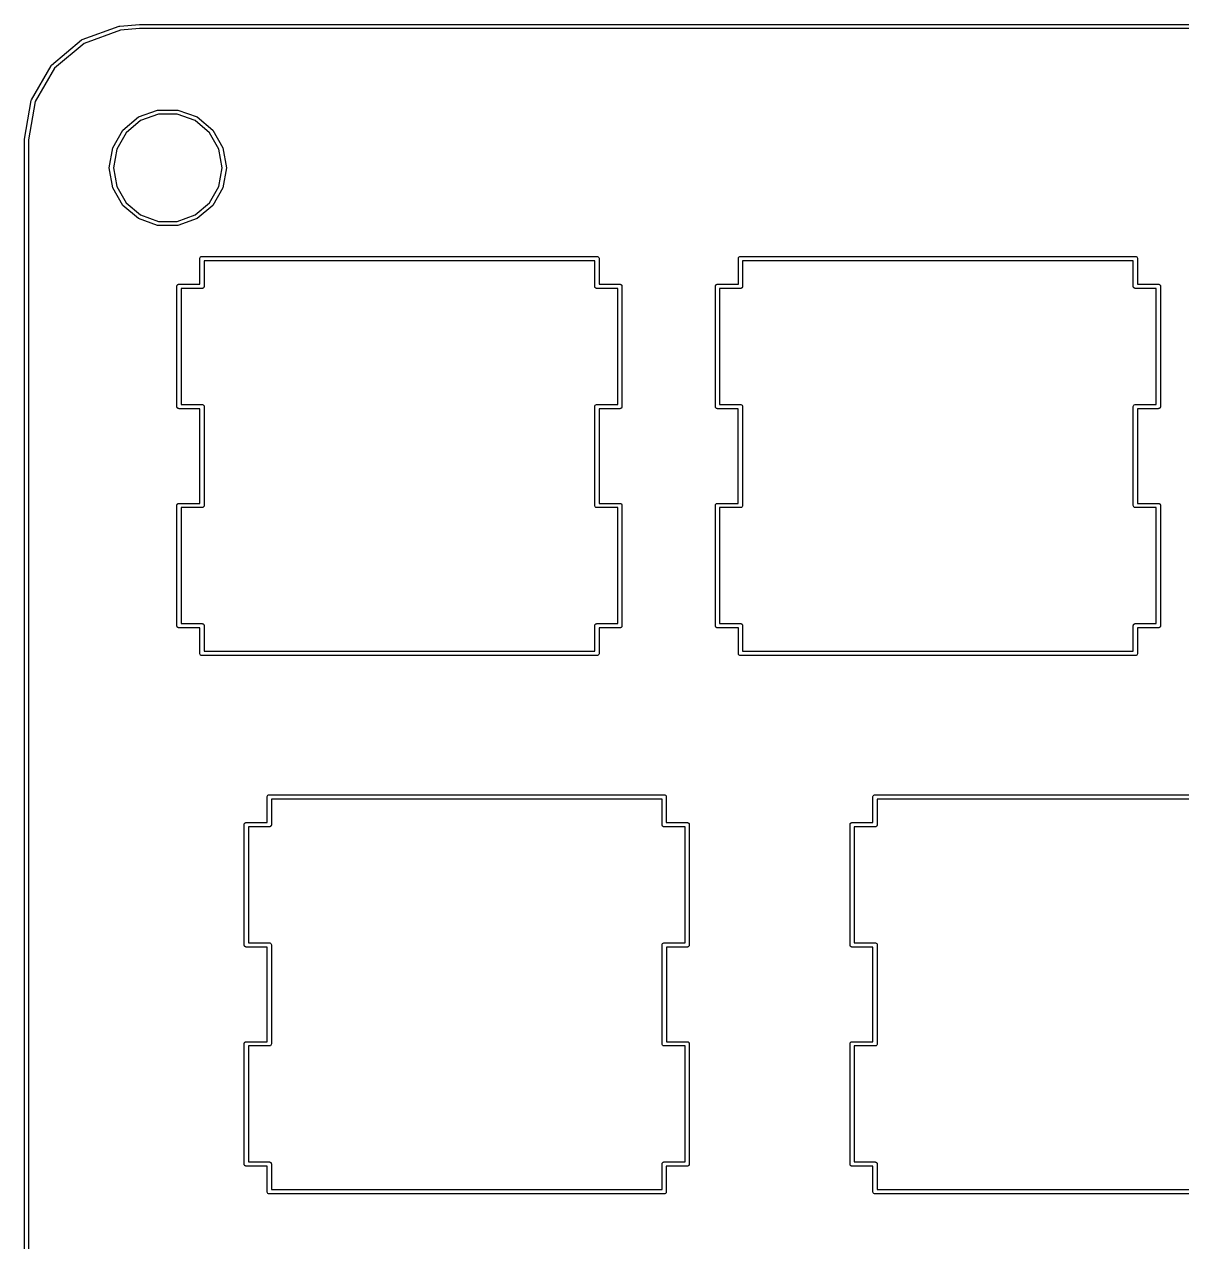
# Model space of a CAD drawing. Extents: x 12 to 286, y -147 to -61.
# Drawn here: x 11.93 to 52.87, y -104 to -60.92 of the extents above; entities that cross this region are included whole.
import ezdxf

# ---------------------------------------------------------------- set-up
doc = ezdxf.new("R2010")
doc.units = 0
doc.header["$MEASUREMENT"] = 0
doc.layers.add('BLACK', color=7, linetype='CONTINUOUS')

msp = doc.modelspace()

# ---------------------------------------------------------------- linework, layer by layer
at = {"layer": 'Black'}
for p, q in [((13.9743, -61.4654), (15.2798, -60.9903)), ((15.3218, -61.1346), (14.0381, -61.6019)), ((15.2798, -60.9903), (15.2894, -60.9886)), ((15.2894, -60.9886), (15.2989, -60.9861)), ((15.2989, -60.9861), (15.9935, -60.9253)), ((16.0033, -61.075), (15.3218, -61.1346)), ((15.9935, -60.9253), (15.9968, -60.9256)), ((15.9968, -60.9256), (16, -60.925)), ((16, -60.925), (282, -60.925)), ((281.993, -61.075), (16.0033, -61.075)), ((12.8876, -62.3714), (13.9518, -61.4784)), ((13.9518, -61.4784), (13.9743, -61.4654)), ((13.9518, -61.4784), (13.9518, -61.4784)), ((14.0381, -61.6019), (12.9942, -62.4778)), ((12.1763, -63.5944), (12.8709, -62.3913)), ((12.8709, -62.3913), (12.8876, -62.3714)), ((12.8876, -62.3714), (12.8876, -62.3714)), ((12.9942, -62.4778), (12.3128, -63.658)), ((11.9261, -64.987), (12.1674, -63.6189)), ((12.3128, -63.658), (12.075, -65.0066)), ((12.1674, -63.6189), (12.1763, -63.5944)), ((12.1763, -63.5944), (12.1763, -63.5944)), ((15.9625, -64.203), (16.6397, -63.9565)), ((16.6657, -64.1042), (16.0375, -64.3329)), ((16.6397, -63.9565), (17.3603, -63.9565)), ((17.3343, -64.1042), (16.6657, -64.1042)), ((17.9625, -64.3329), (17.3343, -64.1042)), ((17.3603, -63.9565), (18.0375, -64.203)), ((15.4105, -64.6662), (15.9625, -64.203)), ((16.0375, -64.3329), (15.5254, -64.7626)), ((18.4746, -64.7626), (17.9625, -64.3329)), ((18.0375, -64.203), (18.5895, -64.6662)), ((11.925, -65), (11.9261, -64.9935)), ((11.925, -143), (11.925, -65)), ((11.9261, -64.9935), (11.9261, -64.987)), ((12.075, -65.0066), (12.075, -142.997)), ((15.0501, -65.2903), (15.4105, -64.6662)), ((15.5254, -64.7626), (15.1911, -65.3416)), ((18.8089, -65.3416), (18.4746, -64.7626)), ((18.5895, -64.6662), (18.9499, -65.2903)), ((14.925, -66), (15.0501, -65.2903)), ((15.1911, -65.3416), (15.075, -66)), ((18.925, -66), (18.8089, -65.3416)), ((18.9499, -65.2903), (19.075, -66)), ((15.0501, -66.7097), (14.925, -66)), ((15.075, -66), (15.1911, -66.6584)), ((18.8089, -66.6584), (18.925, -66)), ((19.075, -66), (18.9499, -66.7097)), ((15.4105, -67.3338), (15.0501, -66.7097)), ((15.1911, -66.6584), (15.5254, -67.2374)), ((18.4746, -67.2374), (18.8089, -66.6584)), ((18.9499, -66.7097), (18.5895, -67.3338)), ((15.9625, -67.797), (15.4105, -67.3338)), ((15.5254, -67.2374), (16.0375, -67.6671)), ((17.9625, -67.6671), (18.4746, -67.2374)), ((18.5895, -67.3338), (18.0375, -67.797)), ((16.6397, -68.0435), (15.9625, -67.797)), ((16.0375, -67.6671), (16.6657, -67.8958)), ((17.3603, -68.0435), (16.6397, -68.0435)), ((16.6657, -67.8958), (17.3343, -67.8958)), ((17.3343, -67.8958), (17.9625, -67.6671)), ((18.0375, -67.797), (17.3603, -68.0435)), ((18.1337, -69.2018), (18.1428, -69.1769)), ((18.1337, -69.2282), (18.1337, -69.2018)), ((18.1337, -69.2283), (18.1337, -69.2282)), ((18.1337, -70.1204), (18.1337, -69.2283)), ((18.1428, -69.1769), (18.1598, -69.1566)), ((18.1598, -69.1566), (18.1827, -69.1434)), ((18.1827, -69.1434), (18.2087, -69.1388)), ((18.2087, -69.1388), (32.1788, -69.1388)), ((18.2837, -69.2912), (18.2837, -70.1954)), ((32.1037, -69.2912), (18.2837, -69.2912)), ((32.1037, -70.1954), (32.1037, -69.2912)), ((32.1788, -69.1388), (32.2048, -69.1434)), ((32.2048, -69.1434), (32.2277, -69.1566)), ((32.2277, -69.1566), (32.2447, -69.1769)), ((32.2447, -69.1769), (32.2538, -69.2018)), ((32.2538, -69.2282), (32.2537, -69.2283)), ((32.2537, -69.2283), (32.2537, -70.1204)), ((32.2538, -69.2018), (32.2538, -69.2282)), ((37.1837, -69.2018), (37.1928, -69.1769)), ((37.1837, -69.2282), (37.1837, -69.2018)), ((37.1837, -69.2283), (37.1837, -69.2282)), ((37.1837, -70.1204), (37.1837, -69.2283)), ((37.1928, -69.1769), (37.2098, -69.1566)), ((37.2098, -69.1566), (37.2327, -69.1434)), ((37.2327, -69.1434), (37.2587, -69.1388)), ((37.2587, -69.1388), (51.2287, -69.1388)), ((37.3337, -69.2912), (37.3337, -70.1954)), ((51.1537, -69.2912), (37.3337, -69.2912)), ((51.1537, -70.1954), (51.1537, -69.2912)), ((51.2287, -69.1388), (51.2548, -69.1434)), ((51.2548, -69.1434), (51.2777, -69.1566)), ((51.2777, -69.1566), (51.2947, -69.1769)), ((51.2947, -69.1769), (51.3038, -69.2018)), ((51.3038, -69.2018), (51.3038, -69.2282)), ((51.3038, -69.2282), (51.3038, -69.2283)), ((51.3038, -69.2283), (51.3038, -70.1204)), ((17.3209, -70.1954), (17.3221, -70.189)), ((17.3209, -74.4499), (17.3209, -70.1954)), ((17.3221, -70.1824), (17.3243, -70.1762)), ((17.3221, -70.189), (17.3221, -70.1824)), ((17.3243, -70.1762), (17.3255, -70.1698)), ((17.3255, -70.1698), (17.3288, -70.1641)), ((17.3288, -70.1641), (17.331, -70.1579)), ((17.331, -70.1579), (17.3352, -70.1529)), ((17.3352, -70.1529), (17.3385, -70.1472)), ((17.3385, -70.1472), (17.3435, -70.143)), ((17.3435, -70.143), (17.3477, -70.138)), ((17.3477, -70.138), (17.3534, -70.1347)), ((17.3534, -70.1347), (17.3584, -70.1305)), ((17.3584, -70.1305), (17.3646, -70.1282)), ((17.3646, -70.1282), (17.3703, -70.125)), ((17.3703, -70.125), (17.3768, -70.1238)), ((17.3768, -70.1238), (17.3829, -70.1216)), ((17.3829, -70.1216), (17.3895, -70.1216)), ((17.3895, -70.1216), (17.3959, -70.1204)), ((17.3959, -70.1204), (18.1337, -70.1204)), ((18.2826, -70.2085), (18.2804, -70.2146)), ((18.2837, -70.1954), (18.2826, -70.2019)), ((18.2826, -70.2019), (18.2826, -70.2085)), ((32.1049, -70.2019), (32.1037, -70.1954)), ((32.1049, -70.2085), (32.1049, -70.2019)), ((32.1071, -70.2146), (32.1049, -70.2085)), ((32.2537, -70.1204), (32.9915, -70.1204)), ((32.9915, -70.1204), (32.998, -70.1216)), ((32.998, -70.1216), (33.0046, -70.1216)), ((33.0046, -70.1216), (33.0107, -70.1238)), ((33.0107, -70.1238), (33.0172, -70.125)), ((33.0172, -70.125), (33.0229, -70.1282)), ((33.0229, -70.1282), (33.029, -70.1305)), ((33.029, -70.1305), (33.0341, -70.1347)), ((33.0341, -70.1347), (33.0398, -70.138)), ((33.0398, -70.138), (33.044, -70.143)), ((33.044, -70.143), (33.049, -70.1472)), ((33.049, -70.1472), (33.0523, -70.1529)), ((33.0523, -70.1529), (33.0565, -70.1579)), ((33.0565, -70.1579), (33.0587, -70.1641)), ((33.0587, -70.1641), (33.062, -70.1698)), ((33.062, -70.1698), (33.0632, -70.1762)), ((33.0632, -70.1762), (33.0654, -70.1824)), ((33.0654, -70.1824), (33.0654, -70.189)), ((33.0654, -70.189), (33.0665, -70.1954)), ((33.0665, -70.1954), (33.0665, -74.4499)), ((36.371, -70.1954), (36.3721, -70.189)), ((36.371, -74.4499), (36.371, -70.1954)), ((36.3721, -70.1824), (36.3743, -70.1762)), ((36.3721, -70.189), (36.3721, -70.1824)), ((36.3743, -70.1762), (36.3755, -70.1698)), ((36.3755, -70.1698), (36.3788, -70.1641)), ((36.3788, -70.1641), (36.381, -70.1579)), ((36.381, -70.1579), (36.3852, -70.1529)), ((36.3852, -70.1529), (36.3885, -70.1472)), ((36.3885, -70.1472), (36.3935, -70.143)), ((36.3935, -70.143), (36.3977, -70.138)), ((36.3977, -70.138), (36.4034, -70.1347)), ((36.4034, -70.1347), (36.4084, -70.1305)), ((36.4084, -70.1305), (36.4146, -70.1282)), ((36.4146, -70.1282), (36.4203, -70.125)), ((36.4203, -70.125), (36.4268, -70.1238)), ((36.4268, -70.1238), (36.4329, -70.1216)), ((36.4329, -70.1216), (36.4395, -70.1216)), ((36.4395, -70.1216), (36.4459, -70.1204)), ((36.4459, -70.1204), (37.1837, -70.1204)), ((37.3326, -70.2085), (37.3304, -70.2146)), ((37.3337, -70.1954), (37.3326, -70.2019)), ((37.3326, -70.2019), (37.3326, -70.2085)), ((51.1549, -70.2019), (51.1537, -70.1954)), ((51.1549, -70.2085), (51.1549, -70.2019)), ((51.1571, -70.2146), (51.1549, -70.2085)), ((51.3038, -70.1204), (52.0416, -70.1204)), ((52.0416, -70.1204), (52.048, -70.1216)), ((52.048, -70.1216), (52.0546, -70.1216)), ((52.0546, -70.1216), (52.0607, -70.1238)), ((52.0607, -70.1238), (52.0672, -70.125)), ((52.0672, -70.125), (52.0729, -70.1282)), ((52.0729, -70.1282), (52.079, -70.1305)), ((52.079, -70.1305), (52.0841, -70.1347)), ((52.0841, -70.1347), (52.0898, -70.138)), ((52.0898, -70.138), (52.094, -70.143)), ((52.094, -70.143), (52.099, -70.1472)), ((52.099, -70.1472), (52.1023, -70.1529)), ((52.1023, -70.1529), (52.1065, -70.1579)), ((52.1065, -70.1579), (52.1087, -70.1641)), ((52.1087, -70.1641), (52.112, -70.1698)), ((52.112, -70.1698), (52.1132, -70.1762)), ((52.1132, -70.1762), (52.1154, -70.1824)), ((52.1154, -70.1824), (52.1154, -70.189)), ((52.1154, -70.189), (52.1165, -70.1954)), ((52.1165, -70.1954), (52.1165, -74.4499)), ((18.2087, -70.2704), (17.4709, -70.2704)), ((17.4709, -70.2704), (17.4709, -74.3749)), ((18.2152, -70.2693), (18.2087, -70.2704)), ((18.2218, -70.2693), (18.2152, -70.2693)), ((18.2279, -70.2671), (18.2218, -70.2693)), ((18.2344, -70.2659), (18.2279, -70.2671)), ((18.2401, -70.2626), (18.2344, -70.2659)), ((18.2462, -70.2604), (18.2401, -70.2626)), ((18.2513, -70.2562), (18.2462, -70.2604)), ((18.257, -70.2529), (18.2513, -70.2562)), ((18.2612, -70.2479), (18.257, -70.2529)), ((18.2662, -70.2436), (18.2612, -70.2479)), ((18.2695, -70.238), (18.2662, -70.2436)), ((18.2737, -70.2329), (18.2695, -70.238)), ((18.2759, -70.2268), (18.2737, -70.2329)), ((18.2792, -70.2211), (18.2759, -70.2268)), ((18.2804, -70.2146), (18.2792, -70.2211)), ((32.1083, -70.2211), (32.1071, -70.2146)), ((32.1116, -70.2268), (32.1083, -70.2211)), ((32.1138, -70.2329), (32.1116, -70.2268)), ((32.118, -70.238), (32.1138, -70.2329)), ((32.1213, -70.2436), (32.118, -70.238)), ((32.1263, -70.2479), (32.1213, -70.2436)), ((32.1305, -70.2529), (32.1263, -70.2479)), ((32.1362, -70.2562), (32.1305, -70.2529)), ((32.1412, -70.2604), (32.1362, -70.2562)), ((32.1474, -70.2626), (32.1412, -70.2604)), ((32.1531, -70.2659), (32.1474, -70.2626)), ((32.1596, -70.2671), (32.1531, -70.2659)), ((32.1657, -70.2693), (32.1596, -70.2671)), ((32.1723, -70.2693), (32.1657, -70.2693)), ((32.1788, -70.2704), (32.1723, -70.2693)), ((32.9166, -70.2704), (32.1788, -70.2704)), ((32.9166, -74.3749), (32.9166, -70.2704)), ((37.2587, -70.2704), (36.5209, -70.2704)), ((36.5209, -70.2704), (36.5209, -74.3749)), ((37.2652, -70.2693), (37.2587, -70.2704)), ((37.2718, -70.2693), (37.2652, -70.2693)), ((37.2779, -70.2671), (37.2718, -70.2693)), ((37.2844, -70.2659), (37.2779, -70.2671)), ((37.2901, -70.2626), (37.2844, -70.2659)), ((37.2963, -70.2604), (37.2901, -70.2626)), ((37.3013, -70.2562), (37.2963, -70.2604)), ((37.307, -70.2529), (37.3013, -70.2562)), ((37.3112, -70.2479), (37.307, -70.2529)), ((37.3162, -70.2436), (37.3112, -70.2479)), ((37.3195, -70.238), (37.3162, -70.2436)), ((37.3237, -70.2329), (37.3195, -70.238)), ((37.3259, -70.2268), (37.3237, -70.2329)), ((37.3292, -70.2211), (37.3259, -70.2268)), ((37.3304, -70.2146), (37.3292, -70.2211)), ((51.1583, -70.2211), (51.1571, -70.2146)), ((51.1616, -70.2268), (51.1583, -70.2211)), ((51.1638, -70.2329), (51.1616, -70.2268)), ((51.168, -70.238), (51.1638, -70.2329)), ((51.1713, -70.2436), (51.168, -70.238)), ((51.1763, -70.2479), (51.1713, -70.2436)), ((51.1805, -70.2529), (51.1763, -70.2479)), ((51.1862, -70.2562), (51.1805, -70.2529)), ((51.1912, -70.2604), (51.1862, -70.2562)), ((51.1974, -70.2626), (51.1912, -70.2604)), ((51.2031, -70.2659), (51.1974, -70.2626)), ((51.2096, -70.2671), (51.2031, -70.2659)), ((51.2157, -70.2693), (51.2096, -70.2671)), ((51.2223, -70.2693), (51.2157, -70.2693)), ((51.2287, -70.2704), (51.2223, -70.2693)), ((51.9665, -70.2704), (51.2287, -70.2704)), ((51.9665, -74.3749), (51.9665, -70.2704)), ((17.3221, -74.4564), (17.3209, -74.4499)), ((17.3221, -74.463), (17.3221, -74.4564)), ((17.3243, -74.4691), (17.3221, -74.463)), ((17.3255, -74.4756), (17.3243, -74.4691)), ((17.3288, -74.4813), (17.3255, -74.4756)), ((17.331, -74.4874), (17.3288, -74.4813)), ((17.3352, -74.4925), (17.331, -74.4874)), ((17.3385, -74.4981), (17.3352, -74.4925)), ((17.3435, -74.5024), (17.3385, -74.4981)), ((17.3477, -74.5074), (17.3435, -74.5024)), ((17.3534, -74.5107), (17.3477, -74.5074)), ((17.3584, -74.5149), (17.3534, -74.5107)), ((17.3646, -74.5171), (17.3584, -74.5149)), ((17.3703, -74.5204), (17.3646, -74.5171)), ((17.4709, -74.3749), (18.1954, -74.3749)), ((18.1954, -74.3749), (18.1955, -74.3749)), ((18.1955, -74.3749), (18.222, -74.3749)), ((18.222, -74.3749), (18.2468, -74.3839)), ((18.2468, -74.3839), (18.2671, -74.401)), ((18.2671, -74.401), (18.2804, -74.4239)), ((18.2804, -74.4239), (18.2849, -74.4499)), ((18.2849, -74.4499), (18.2849, -77.9501)), ((32.1026, -74.4499), (32.1071, -74.4239)), ((32.1026, -77.9501), (32.1026, -74.4499)), ((32.1071, -74.4239), (32.1204, -74.401)), ((32.1204, -74.401), (32.1407, -74.3839)), ((32.1407, -74.3839), (32.1655, -74.3749)), ((32.1655, -74.3749), (32.192, -74.3749)), ((32.192, -74.3749), (32.1921, -74.3749)), ((32.1921, -74.3749), (32.9166, -74.3749)), ((33.0229, -74.5171), (33.0172, -74.5204)), ((33.029, -74.5149), (33.0229, -74.5171)), ((33.0341, -74.5107), (33.029, -74.5149)), ((33.0398, -74.5074), (33.0341, -74.5107)), ((33.044, -74.5024), (33.0398, -74.5074)), ((33.049, -74.4981), (33.044, -74.5024)), ((33.0523, -74.4925), (33.049, -74.4981)), ((33.0565, -74.4874), (33.0523, -74.4925)), ((33.0587, -74.4813), (33.0565, -74.4874)), ((33.062, -74.4756), (33.0587, -74.4813)), ((33.0632, -74.4691), (33.062, -74.4756)), ((33.0654, -74.463), (33.0632, -74.4691)), ((33.0665, -74.4499), (33.0654, -74.4564)), ((33.0654, -74.4564), (33.0654, -74.463)), ((36.3721, -74.4564), (36.371, -74.4499)), ((36.3721, -74.463), (36.3721, -74.4564)), ((36.3743, -74.4691), (36.3721, -74.463)), ((36.3755, -74.4756), (36.3743, -74.4691)), ((36.3788, -74.4813), (36.3755, -74.4756)), ((36.381, -74.4874), (36.3788, -74.4813)), ((36.3852, -74.4925), (36.381, -74.4874)), ((36.3885, -74.4981), (36.3852, -74.4925)), ((36.3935, -74.5024), (36.3885, -74.4981)), ((36.3977, -74.5074), (36.3935, -74.5024)), ((36.4034, -74.5107), (36.3977, -74.5074)), ((36.4084, -74.5149), (36.4034, -74.5107)), ((36.4146, -74.5171), (36.4084, -74.5149)), ((36.4203, -74.5204), (36.4146, -74.5171)), ((36.5209, -74.3749), (37.2454, -74.3749)), ((37.2454, -74.3749), (37.2455, -74.3749)), ((37.2455, -74.3749), (37.272, -74.3749)), ((37.272, -74.3749), (37.2968, -74.3839)), ((37.2968, -74.3839), (37.3171, -74.401)), ((37.3171, -74.401), (37.3304, -74.4239)), ((37.3304, -74.4239), (37.3349, -74.4499)), ((37.3349, -74.4499), (37.3349, -77.9501)), ((51.1525, -74.4499), (51.1571, -74.4239)), ((51.1525, -77.9501), (51.1525, -74.4499)), ((51.1571, -74.4239), (51.1704, -74.401)), ((51.1704, -74.401), (51.1906, -74.3839)), ((51.1906, -74.3839), (51.2155, -74.3749)), ((51.2155, -74.3749), (51.242, -74.3749)), ((51.242, -74.3749), (51.2421, -74.3749)), ((51.2421, -74.3749), (51.9665, -74.3749)), ((52.0729, -74.5171), (52.0672, -74.5204)), ((52.079, -74.5149), (52.0729, -74.5171)), ((52.0841, -74.5107), (52.079, -74.5149)), ((52.0898, -74.5074), (52.0841, -74.5107)), ((52.094, -74.5024), (52.0898, -74.5074)), ((52.099, -74.4981), (52.094, -74.5024)), ((52.1023, -74.4925), (52.099, -74.4981)), ((52.1065, -74.4874), (52.1023, -74.4925)), ((52.1087, -74.4813), (52.1065, -74.4874)), ((52.112, -74.4756), (52.1087, -74.4813)), ((52.1132, -74.4691), (52.112, -74.4756)), ((52.1154, -74.463), (52.1132, -74.4691)), ((52.1165, -74.4499), (52.1154, -74.4564)), ((52.1154, -74.4564), (52.1154, -74.463)), ((17.3768, -74.5216), (17.3703, -74.5204)), ((17.3829, -74.5238), (17.3768, -74.5216)), ((17.3895, -74.5238), (17.3829, -74.5238)), ((17.3959, -74.5249), (17.3895, -74.5238)), ((18.1325, -74.5249), (17.3959, -74.5249)), ((18.1325, -77.8751), (18.1325, -74.5249)), ((32.9915, -74.5249), (32.255, -74.5249)), ((32.255, -74.5249), (32.255, -77.8751)), ((32.998, -74.5238), (32.9915, -74.5249)), ((33.0046, -74.5238), (32.998, -74.5238)), ((33.0107, -74.5216), (33.0046, -74.5238)), ((33.0172, -74.5204), (33.0107, -74.5216)), ((36.4268, -74.5216), (36.4203, -74.5204)), ((36.4329, -74.5238), (36.4268, -74.5216)), ((36.4395, -74.5238), (36.4329, -74.5238)), ((36.4459, -74.5249), (36.4395, -74.5238)), ((37.1825, -74.5249), (36.4459, -74.5249)), ((37.1825, -77.8751), (37.1825, -74.5249)), ((52.0416, -74.5249), (51.3049, -74.5249)), ((51.3049, -74.5249), (51.3049, -77.8751)), ((52.048, -74.5238), (52.0416, -74.5249)), ((52.0546, -74.5238), (52.048, -74.5238)), ((52.0607, -74.5216), (52.0546, -74.5238)), ((52.0672, -74.5204), (52.0607, -74.5216)), ((17.3209, -77.9501), (17.3221, -77.9436)), ((17.3209, -82.2046), (17.3209, -77.9501)), ((17.3221, -77.937), (17.3243, -77.9309)), ((17.3221, -77.9436), (17.3221, -77.937)), ((17.3243, -77.9309), (17.3255, -77.9244)), ((17.3255, -77.9244), (17.3288, -77.9187)), ((17.3288, -77.9187), (17.331, -77.9126)), ((17.331, -77.9126), (17.3352, -77.9075)), ((17.3352, -77.9075), (17.3385, -77.9019)), ((17.3385, -77.9019), (17.3435, -77.8976)), ((17.3435, -77.8976), (17.3477, -77.8926)), ((17.3477, -77.8926), (17.3534, -77.8893)), ((17.3534, -77.8893), (17.3584, -77.8851)), ((17.3584, -77.8851), (17.3646, -77.8829)), ((17.3646, -77.8829), (17.3703, -77.8796)), ((17.3703, -77.8796), (17.3768, -77.8784)), ((17.3768, -77.8784), (17.3829, -77.8762)), ((17.3829, -77.8762), (17.3895, -77.8762)), ((17.3895, -77.8762), (17.3959, -77.8751)), ((17.3959, -77.8751), (18.1325, -77.8751)), ((18.2849, -77.9501), (18.2804, -77.9761)), ((32.1071, -77.9761), (32.1026, -77.9501)), ((32.255, -77.8751), (32.9915, -77.8751)), ((32.9915, -77.8751), (32.998, -77.8762)), ((32.998, -77.8762), (33.0046, -77.8762)), ((33.0046, -77.8762), (33.0107, -77.8784)), ((33.0107, -77.8784), (33.0172, -77.8796)), ((33.0172, -77.8796), (33.0229, -77.8829)), ((33.0229, -77.8829), (33.029, -77.8851)), ((33.029, -77.8851), (33.0341, -77.8893)), ((33.0341, -77.8893), (33.0398, -77.8926)), ((33.0398, -77.8926), (33.044, -77.8976)), ((33.044, -77.8976), (33.049, -77.9019)), ((33.049, -77.9019), (33.0523, -77.9075)), ((33.0523, -77.9075), (33.0565, -77.9126)), ((33.0565, -77.9126), (33.0587, -77.9187)), ((33.0587, -77.9187), (33.062, -77.9244)), ((33.062, -77.9244), (33.0632, -77.9309)), ((33.0632, -77.9309), (33.0654, -77.937)), ((33.0654, -77.937), (33.0654, -77.9436)), ((33.0654, -77.9436), (33.0665, -77.9501)), ((33.0665, -77.9501), (33.0665, -82.2046)), ((36.371, -77.9501), (36.3721, -77.9436)), ((36.371, -82.2046), (36.371, -77.9501)), ((36.3721, -77.937), (36.3743, -77.9309)), ((36.3721, -77.9436), (36.3721, -77.937)), ((36.3743, -77.9309), (36.3755, -77.9244)), ((36.3755, -77.9244), (36.3788, -77.9187)), ((36.3788, -77.9187), (36.381, -77.9126)), ((36.381, -77.9126), (36.3852, -77.9075)), ((36.3852, -77.9075), (36.3885, -77.9019)), ((36.3885, -77.9019), (36.3935, -77.8976)), ((36.3935, -77.8976), (36.3977, -77.8926)), ((36.3977, -77.8926), (36.4034, -77.8893)), ((36.4034, -77.8893), (36.4084, -77.8851)), ((36.4084, -77.8851), (36.4146, -77.8829)), ((36.4146, -77.8829), (36.4203, -77.8796)), ((36.4203, -77.8796), (36.4268, -77.8784)), ((36.4268, -77.8784), (36.4329, -77.8762)), ((36.4329, -77.8762), (36.4395, -77.8762)), ((36.4395, -77.8762), (36.4459, -77.8751)), ((36.4459, -77.8751), (37.1825, -77.8751)), ((37.3349, -77.9501), (37.3304, -77.9761)), ((51.1571, -77.9761), (51.1525, -77.9501)), ((51.3049, -77.8751), (52.0416, -77.8751)), ((52.0416, -77.8751), (52.048, -77.8762)), ((52.048, -77.8762), (52.0546, -77.8762)), ((52.0546, -77.8762), (52.0607, -77.8784)), ((52.0607, -77.8784), (52.0672, -77.8796)), ((52.0672, -77.8796), (52.0729, -77.8829)), ((52.0729, -77.8829), (52.079, -77.8851)), ((52.079, -77.8851), (52.0841, -77.8893)), ((52.0841, -77.8893), (52.0898, -77.8926)), ((52.0898, -77.8926), (52.094, -77.8976)), ((52.094, -77.8976), (52.099, -77.9019)), ((52.099, -77.9019), (52.1023, -77.9075)), ((52.1023, -77.9075), (52.1065, -77.9126)), ((52.1065, -77.9126), (52.1087, -77.9187)), ((52.1087, -77.9187), (52.112, -77.9244)), ((52.112, -77.9244), (52.1132, -77.9309)), ((52.1132, -77.9309), (52.1154, -77.937)), ((52.1154, -77.937), (52.1154, -77.9436)), ((52.1154, -77.9436), (52.1165, -77.9501)), ((52.1165, -77.9501), (52.1165, -82.2046)), ((18.1954, -78.0251), (17.4709, -78.0251)), ((17.4709, -78.0251), (17.4709, -82.1296)), ((18.1955, -78.0251), (18.1954, -78.0251)), ((18.222, -78.0251), (18.1955, -78.0251)), ((18.2468, -78.0161), (18.222, -78.0251)), ((18.2671, -77.999), (18.2468, -78.0161)), ((18.2804, -77.9761), (18.2671, -77.999)), ((32.1204, -77.999), (32.1071, -77.9761)), ((32.1407, -78.0161), (32.1204, -77.999)), ((32.1655, -78.0251), (32.1407, -78.0161)), ((32.192, -78.0251), (32.1655, -78.0251)), ((32.1921, -78.0251), (32.192, -78.0251)), ((32.9166, -78.0251), (32.1921, -78.0251)), ((32.9166, -82.1296), (32.9166, -78.0251)), ((37.2454, -78.0251), (36.5209, -78.0251)), ((36.5209, -78.0251), (36.5209, -82.1296)), ((37.2455, -78.0251), (37.2454, -78.0251)), ((37.272, -78.0251), (37.2455, -78.0251)), ((37.2968, -78.0161), (37.272, -78.0251)), ((37.3171, -77.999), (37.2968, -78.0161)), ((37.3304, -77.9761), (37.3171, -77.999)), ((51.1704, -77.999), (51.1571, -77.9761)), ((51.1906, -78.0161), (51.1704, -77.999)), ((51.2155, -78.0251), (51.1906, -78.0161)), ((51.242, -78.0251), (51.2155, -78.0251)), ((51.2421, -78.0251), (51.242, -78.0251)), ((51.9665, -78.0251), (51.2421, -78.0251)), ((51.9665, -82.1296), (51.9665, -78.0251)), ((17.3221, -82.211), (17.3209, -82.2046)), ((17.3221, -82.2176), (17.3221, -82.211)), ((17.3243, -82.2238), (17.3221, -82.2176)), ((17.3255, -82.2302), (17.3243, -82.2238)), ((17.3288, -82.2359), (17.3255, -82.2302)), ((17.331, -82.2421), (17.3288, -82.2359)), ((17.3352, -82.2471), (17.331, -82.2421)), ((17.3385, -82.2528), (17.3352, -82.2471)), ((17.3435, -82.257), (17.3385, -82.2528)), ((17.3477, -82.262), (17.3435, -82.257)), ((17.3534, -82.2653), (17.3477, -82.262)), ((17.3584, -82.2695), (17.3534, -82.2653)), ((17.3646, -82.2718), (17.3584, -82.2695)), ((17.3703, -82.275), (17.3646, -82.2718)), ((17.4709, -82.1296), (18.2087, -82.1296)), ((18.2087, -82.1296), (18.2152, -82.1307)), ((18.2152, -82.1307), (18.2218, -82.1307)), ((18.2218, -82.1307), (18.2279, -82.1329)), ((18.2279, -82.1329), (18.2344, -82.1341)), ((18.2344, -82.1341), (18.2401, -82.1374)), ((18.2401, -82.1374), (18.2462, -82.1396)), ((18.2462, -82.1396), (18.2513, -82.1438)), ((18.2513, -82.1438), (18.257, -82.1471)), ((18.257, -82.1471), (18.2612, -82.1521)), ((18.2612, -82.1521), (18.2662, -82.1564)), ((18.2662, -82.1564), (18.2695, -82.162)), ((18.2695, -82.162), (18.2737, -82.1671)), ((18.2737, -82.1671), (18.2759, -82.1732)), ((18.2759, -82.1732), (18.2792, -82.1789)), ((18.2792, -82.1789), (18.2804, -82.1854)), ((18.2804, -82.1854), (18.2826, -82.1915)), ((18.2826, -82.1915), (18.2826, -82.1981)), ((18.2826, -82.1981), (18.2837, -82.2046)), ((18.2837, -82.2046), (18.2837, -83.1088)), ((32.1037, -82.2046), (32.1049, -82.1981)), ((32.1037, -83.1088), (32.1037, -82.2046)), ((32.1049, -82.1915), (32.1071, -82.1854)), ((32.1049, -82.1981), (32.1049, -82.1915)), ((32.1071, -82.1854), (32.1083, -82.1789)), ((32.1083, -82.1789), (32.1116, -82.1732)), ((32.1116, -82.1732), (32.1138, -82.1671)), ((32.1138, -82.1671), (32.118, -82.162)), ((32.118, -82.162), (32.1213, -82.1564)), ((32.1213, -82.1564), (32.1263, -82.1521)), ((32.1263, -82.1521), (32.1305, -82.1471)), ((32.1305, -82.1471), (32.1362, -82.1438)), ((32.1362, -82.1438), (32.1412, -82.1396)), ((32.1412, -82.1396), (32.1474, -82.1374)), ((32.1474, -82.1374), (32.1531, -82.1341)), ((32.1531, -82.1341), (32.1596, -82.1329)), ((32.1596, -82.1329), (32.1657, -82.1307)), ((32.1657, -82.1307), (32.1723, -82.1307)), ((32.1723, -82.1307), (32.1788, -82.1296)), ((32.1788, -82.1296), (32.9166, -82.1296)), ((33.0229, -82.2718), (33.0172, -82.275)), ((33.029, -82.2695), (33.0229, -82.2718)), ((33.0341, -82.2653), (33.029, -82.2695)), ((33.0398, -82.262), (33.0341, -82.2653)), ((33.044, -82.257), (33.0398, -82.262)), ((33.049, -82.2528), (33.044, -82.257)), ((33.0523, -82.2471), (33.049, -82.2528)), ((33.0565, -82.2421), (33.0523, -82.2471)), ((33.0587, -82.2359), (33.0565, -82.2421)), ((33.062, -82.2302), (33.0587, -82.2359)), ((33.0632, -82.2238), (33.062, -82.2302)), ((33.0654, -82.2176), (33.0632, -82.2238)), ((33.0665, -82.2046), (33.0654, -82.211)), ((33.0654, -82.211), (33.0654, -82.2176)), ((36.3721, -82.211), (36.371, -82.2046)), ((36.3721, -82.2176), (36.3721, -82.211)), ((36.3743, -82.2238), (36.3721, -82.2176)), ((36.3755, -82.2302), (36.3743, -82.2238)), ((36.3788, -82.2359), (36.3755, -82.2302)), ((36.381, -82.2421), (36.3788, -82.2359)), ((36.3852, -82.2471), (36.381, -82.2421)), ((36.3885, -82.2528), (36.3852, -82.2471)), ((36.3935, -82.257), (36.3885, -82.2528)), ((36.3977, -82.262), (36.3935, -82.257)), ((36.4034, -82.2653), (36.3977, -82.262)), ((36.4084, -82.2695), (36.4034, -82.2653)), ((36.4146, -82.2718), (36.4084, -82.2695)), ((36.4203, -82.275), (36.4146, -82.2718)), ((36.5209, -82.1296), (37.2587, -82.1296)), ((37.2587, -82.1296), (37.2652, -82.1307)), ((37.2652, -82.1307), (37.2718, -82.1307)), ((37.2718, -82.1307), (37.2779, -82.1329)), ((37.2779, -82.1329), (37.2844, -82.1341)), ((37.2844, -82.1341), (37.2901, -82.1374)), ((37.2901, -82.1374), (37.2963, -82.1396)), ((37.2963, -82.1396), (37.3013, -82.1438)), ((37.3013, -82.1438), (37.307, -82.1471)), ((37.307, -82.1471), (37.3112, -82.1521)), ((37.3112, -82.1521), (37.3162, -82.1564)), ((37.3162, -82.1564), (37.3195, -82.162)), ((37.3195, -82.162), (37.3237, -82.1671)), ((37.3237, -82.1671), (37.3259, -82.1732)), ((37.3259, -82.1732), (37.3292, -82.1789)), ((37.3292, -82.1789), (37.3304, -82.1854)), ((37.3304, -82.1854), (37.3326, -82.1915)), ((37.3326, -82.1915), (37.3326, -82.1981)), ((37.3326, -82.1981), (37.3337, -82.2046)), ((37.3337, -82.2046), (37.3337, -83.1088)), ((51.1537, -82.2046), (51.1549, -82.1981)), ((51.1537, -83.1088), (51.1537, -82.2046)), ((51.1549, -82.1915), (51.1571, -82.1854)), ((51.1549, -82.1981), (51.1549, -82.1915)), ((51.1571, -82.1854), (51.1583, -82.1789)), ((51.1583, -82.1789), (51.1616, -82.1732)), ((51.1616, -82.1732), (51.1638, -82.1671)), ((51.1638, -82.1671), (51.168, -82.162)), ((51.168, -82.162), (51.1713, -82.1564)), ((51.1713, -82.1564), (51.1763, -82.1521)), ((51.1763, -82.1521), (51.1805, -82.1471)), ((51.1805, -82.1471), (51.1862, -82.1438)), ((51.1862, -82.1438), (51.1912, -82.1396)), ((51.1912, -82.1396), (51.1974, -82.1374)), ((51.1974, -82.1374), (51.2031, -82.1341)), ((51.2031, -82.1341), (51.2096, -82.1329)), ((51.2096, -82.1329), (51.2157, -82.1307)), ((51.2157, -82.1307), (51.2223, -82.1307)), ((51.2223, -82.1307), (51.2287, -82.1296)), ((51.2287, -82.1296), (51.9665, -82.1296)), ((52.0729, -82.2718), (52.0672, -82.275)), ((52.079, -82.2695), (52.0729, -82.2718)), ((52.0841, -82.2653), (52.079, -82.2695)), ((52.0898, -82.262), (52.0841, -82.2653)), ((52.094, -82.257), (52.0898, -82.262)), ((52.099, -82.2528), (52.094, -82.257)), ((52.1023, -82.2471), (52.099, -82.2528)), ((52.1065, -82.2421), (52.1023, -82.2471)), ((52.1087, -82.2359), (52.1065, -82.2421)), ((52.112, -82.2302), (52.1087, -82.2359)), ((52.1132, -82.2238), (52.112, -82.2302)), ((52.1154, -82.2176), (52.1132, -82.2238)), ((52.1165, -82.2046), (52.1154, -82.211)), ((52.1154, -82.211), (52.1154, -82.2176)), ((17.3768, -82.2762), (17.3703, -82.275)), ((17.3829, -82.2784), (17.3768, -82.2762)), ((17.3895, -82.2784), (17.3829, -82.2784)), ((17.3959, -82.2796), (17.3895, -82.2784)), ((18.1337, -82.2796), (17.3959, -82.2796)), ((18.1337, -83.1717), (18.1337, -82.2796)), ((32.9915, -82.2796), (32.2537, -82.2796)), ((32.2537, -82.2796), (32.2537, -83.1717)), ((32.998, -82.2784), (32.9915, -82.2796)), ((33.0046, -82.2784), (32.998, -82.2784)), ((33.0107, -82.2762), (33.0046, -82.2784)), ((33.0172, -82.275), (33.0107, -82.2762)), ((36.4268, -82.2762), (36.4203, -82.275)), ((36.4329, -82.2784), (36.4268, -82.2762)), ((36.4395, -82.2784), (36.4329, -82.2784)), ((36.4459, -82.2796), (36.4395, -82.2784)), ((37.1837, -82.2796), (36.4459, -82.2796)), ((37.1837, -83.1717), (37.1837, -82.2796)), ((52.0416, -82.2796), (51.3038, -82.2796)), ((51.3038, -82.2796), (51.3038, -83.1717)), ((52.048, -82.2784), (52.0416, -82.2796)), ((52.0546, -82.2784), (52.048, -82.2784)), ((52.0607, -82.2762), (52.0546, -82.2784)), ((52.0672, -82.275), (52.0607, -82.2762)), ((18.2837, -83.1088), (32.1037, -83.1088)), ((37.3337, -83.1088), (51.1537, -83.1088)), ((18.1337, -83.1718), (18.1337, -83.1717)), ((18.1337, -83.1982), (18.1337, -83.1718)), ((18.1428, -83.2231), (18.1337, -83.1982)), ((18.1598, -83.2434), (18.1428, -83.2231)), ((18.1827, -83.2566), (18.1598, -83.2434)), ((18.2087, -83.2612), (18.1827, -83.2566)), ((32.1788, -83.2612), (18.2087, -83.2612)), ((32.2048, -83.2566), (32.1788, -83.2612)), ((32.2277, -83.2434), (32.2048, -83.2566)), ((32.2447, -83.2231), (32.2277, -83.2434)), ((32.2538, -83.1982), (32.2447, -83.2231)), ((32.2537, -83.1717), (32.2538, -83.1718)), ((32.2538, -83.1718), (32.2538, -83.1982)), ((37.1837, -83.1718), (37.1837, -83.1717)), ((37.1837, -83.1982), (37.1837, -83.1718)), ((37.1928, -83.2231), (37.1837, -83.1982)), ((37.2098, -83.2434), (37.1928, -83.2231)), ((37.2327, -83.2566), (37.2098, -83.2434)), ((37.2587, -83.2612), (37.2327, -83.2566)), ((51.2287, -83.2612), (37.2587, -83.2612)), ((51.2548, -83.2566), (51.2287, -83.2612)), ((51.2777, -83.2434), (51.2548, -83.2566)), ((51.2947, -83.2231), (51.2777, -83.2434)), ((51.3038, -83.1982), (51.2947, -83.2231)), ((51.3038, -83.1717), (51.3038, -83.1718)), ((51.3038, -83.1718), (51.3038, -83.1982)), ((20.515, -88.2518), (20.524, -88.2269)), ((20.515, -88.2782), (20.515, -88.2518)), ((20.515, -88.2783), (20.515, -88.2782)), ((20.515, -89.1704), (20.515, -88.2783)), ((20.524, -88.2269), (20.541, -88.2066)), ((20.541, -88.2066), (20.5639, -88.1934)), ((20.5639, -88.1934), (20.59, -88.1888)), ((20.59, -88.1888), (34.56, -88.1888)), ((34.56, -88.1888), (34.5861, -88.1934)), ((34.5861, -88.1934), (34.609, -88.2066)), ((34.609, -88.2066), (34.626, -88.2269)), ((34.626, -88.2269), (34.635, -88.2518)), ((34.635, -88.2518), (34.635, -88.2782)), ((34.635, -88.2782), (34.635, -88.2783)), ((34.635, -88.2783), (34.635, -89.1704)), ((41.9462, -88.2518), (41.9553, -88.2269)), ((41.9462, -88.2782), (41.9462, -88.2518)), ((41.9462, -88.2783), (41.9462, -88.2782)), ((41.9462, -89.1704), (41.9462, -88.2783)), ((41.9553, -88.2269), (41.9723, -88.2066)), ((41.9723, -88.2066), (41.9952, -88.1934)), ((41.9952, -88.1934), (42.0212, -88.1888)), ((42.0212, -88.1888), (55.9913, -88.1888)), ((20.665, -88.3412), (20.665, -89.2454)), ((34.485, -88.3412), (20.665, -88.3412)), ((34.485, -89.2454), (34.485, -88.3412)), ((42.0962, -88.3412), (42.0962, -89.2454)), ((55.9162, -88.3412), (42.0962, -88.3412)), ((19.7022, -89.2454), (19.7033, -89.239)), ((19.7022, -93.4999), (19.7022, -89.2454)), ((19.7033, -89.2324), (19.7056, -89.2262)), ((19.7033, -89.239), (19.7033, -89.2324)), ((19.7056, -89.2262), (19.7067, -89.2198)), ((19.7067, -89.2198), (19.71, -89.2141)), ((19.71, -89.2141), (19.7122, -89.2079)), ((19.7122, -89.2079), (19.7165, -89.2029)), ((19.7165, -89.2029), (19.7197, -89.1972)), ((19.7197, -89.1972), (19.7248, -89.193)), ((19.7248, -89.193), (19.729, -89.188)), ((19.729, -89.188), (19.7347, -89.1847)), ((19.7347, -89.1847), (19.7397, -89.1805)), ((19.7397, -89.1805), (19.7459, -89.1782)), ((19.7459, -89.1782), (19.7515, -89.175)), ((19.7515, -89.175), (19.758, -89.1738)), ((19.758, -89.1738), (19.7642, -89.1716)), ((19.7642, -89.1716), (19.7707, -89.1716)), ((19.7707, -89.1716), (19.7772, -89.1704)), ((19.7772, -89.1704), (20.515, -89.1704)), ((20.59, -89.3204), (19.8522, -89.3204)), ((19.8522, -89.3204), (19.8522, -93.4249)), ((20.5965, -89.3193), (20.59, -89.3204)), ((20.603, -89.3193), (20.5965, -89.3193)), ((20.6092, -89.3171), (20.603, -89.3193)), ((20.6157, -89.3159), (20.6092, -89.3171)), ((20.6213, -89.3126), (20.6157, -89.3159)), ((20.6275, -89.3104), (20.6213, -89.3126)), ((20.6325, -89.3062), (20.6275, -89.3104)), ((20.6382, -89.3029), (20.6325, -89.3062)), ((20.6424, -89.2979), (20.6382, -89.3029)), ((20.6475, -89.2936), (20.6424, -89.2979)), ((20.6507, -89.288), (20.6475, -89.2936)), ((20.655, -89.2829), (20.6507, -89.288)), ((20.6572, -89.2768), (20.655, -89.2829)), ((20.6605, -89.2711), (20.6572, -89.2768)), ((20.6616, -89.2646), (20.6605, -89.2711)), ((20.6639, -89.2585), (20.6616, -89.2646)), ((20.665, -89.2454), (20.6639, -89.2519)), ((20.6639, -89.2519), (20.6639, -89.2585)), ((34.4861, -89.2519), (34.485, -89.2454)), ((34.4861, -89.2585), (34.4861, -89.2519)), ((34.4884, -89.2646), (34.4861, -89.2585)), ((34.4895, -89.2711), (34.4884, -89.2646)), ((34.4928, -89.2768), (34.4895, -89.2711)), ((34.495, -89.2829), (34.4928, -89.2768)), ((34.4993, -89.288), (34.495, -89.2829)), ((34.5025, -89.2936), (34.4993, -89.288)), ((34.5076, -89.2979), (34.5025, -89.2936)), ((34.5118, -89.3029), (34.5076, -89.2979)), ((34.5175, -89.3062), (34.5118, -89.3029)), ((34.5225, -89.3104), (34.5175, -89.3062)), ((34.5287, -89.3126), (34.5225, -89.3104)), ((34.5343, -89.3159), (34.5287, -89.3126)), ((34.5408, -89.3171), (34.5343, -89.3159)), ((34.547, -89.3193), (34.5408, -89.3171)), ((34.5535, -89.3193), (34.547, -89.3193)), ((34.56, -89.3204), (34.5535, -89.3193)), ((35.2978, -89.3204), (34.56, -89.3204)), ((34.635, -89.1704), (35.3728, -89.1704)), ((35.2978, -93.4249), (35.2978, -89.3204)), ((35.3728, -89.1704), (35.3793, -89.1716)), ((35.3793, -89.1716), (35.3858, -89.1716)), ((35.3858, -89.1716), (35.392, -89.1738)), ((35.392, -89.1738), (35.3985, -89.175)), ((35.3985, -89.175), (35.4041, -89.1782)), ((35.4041, -89.1782), (35.4103, -89.1805)), ((35.4103, -89.1805), (35.4153, -89.1847)), ((35.4153, -89.1847), (35.421, -89.188)), ((35.421, -89.188), (35.4252, -89.193)), ((35.4252, -89.193), (35.4303, -89.1972)), ((35.4303, -89.1972), (35.4335, -89.2029)), ((35.4335, -89.2029), (35.4378, -89.2079)), ((35.4378, -89.2079), (35.44, -89.2141)), ((35.44, -89.2141), (35.4433, -89.2198)), ((35.4433, -89.2198), (35.4444, -89.2262)), ((35.4444, -89.2262), (35.4467, -89.2324)), ((35.4467, -89.2324), (35.4467, -89.239)), ((35.4467, -89.239), (35.4478, -89.2454)), ((35.4478, -89.2454), (35.4478, -93.4999)), ((41.1334, -89.2454), (41.1346, -89.239)), ((41.1334, -93.4999), (41.1334, -89.2454)), ((41.1346, -89.2324), (41.1368, -89.2262)), ((41.1346, -89.239), (41.1346, -89.2324)), ((41.1368, -89.2262), (41.138, -89.2198)), ((41.138, -89.2198), (41.1413, -89.2141)), ((41.1413, -89.2141), (41.1435, -89.2079)), ((41.1435, -89.2079), (41.1477, -89.2029)), ((41.1477, -89.2029), (41.151, -89.1972)), ((41.151, -89.1972), (41.156, -89.193)), ((41.156, -89.193), (41.1602, -89.188)), ((41.1602, -89.188), (41.1659, -89.1847)), ((41.1659, -89.1847), (41.1709, -89.1805)), ((41.1709, -89.1805), (41.1771, -89.1782)), ((41.1771, -89.1782), (41.1828, -89.175)), ((41.1828, -89.175), (41.1893, -89.1738)), ((41.1893, -89.1738), (41.1954, -89.1716)), ((41.1954, -89.1716), (41.202, -89.1716)), ((41.202, -89.1716), (41.2084, -89.1704)), ((41.2084, -89.1704), (41.9462, -89.1704)), ((42.0212, -89.3204), (41.2834, -89.3204)), ((41.2834, -89.3204), (41.2834, -93.4249)), ((42.0277, -89.3193), (42.0212, -89.3204)), ((42.0343, -89.3193), (42.0277, -89.3193)), ((42.0404, -89.3171), (42.0343, -89.3193)), ((42.0469, -89.3159), (42.0404, -89.3171)), ((42.0526, -89.3126), (42.0469, -89.3159)), ((42.0587, -89.3104), (42.0526, -89.3126)), ((42.0638, -89.3062), (42.0587, -89.3104)), ((42.0695, -89.3029), (42.0638, -89.3062)), ((42.0737, -89.2979), (42.0695, -89.3029)), ((42.0787, -89.2936), (42.0737, -89.2979)), ((42.082, -89.288), (42.0787, -89.2936)), ((42.0862, -89.2829), (42.082, -89.288)), ((42.0884, -89.2768), (42.0862, -89.2829)), ((42.0917, -89.2711), (42.0884, -89.2768)), ((42.0929, -89.2646), (42.0917, -89.2711)), ((42.0951, -89.2585), (42.0929, -89.2646)), ((42.0962, -89.2454), (42.0951, -89.2519)), ((42.0951, -89.2519), (42.0951, -89.2585)), ((19.8522, -93.4249), (20.5767, -93.4249)), ((20.5767, -93.4249), (20.5768, -93.4249)), ((20.5768, -93.4249), (20.6032, -93.4249)), ((20.6032, -93.4249), (20.6281, -93.4339)), ((20.6281, -93.4339), (20.6484, -93.451)), ((20.6484, -93.451), (20.6616, -93.4739)), ((34.4884, -93.4739), (34.5016, -93.451)), ((34.5016, -93.451), (34.5219, -93.4339)), ((34.5219, -93.4339), (34.5468, -93.4249)), ((34.5468, -93.4249), (34.5732, -93.4249)), ((34.5732, -93.4249), (34.5733, -93.4249)), ((34.5733, -93.4249), (35.2978, -93.4249)), ((41.2834, -93.4249), (42.0079, -93.4249)), ((42.0079, -93.4249), (42.008, -93.4249)), ((42.008, -93.4249), (42.0345, -93.4249)), ((42.0345, -93.4249), (42.0593, -93.4339)), ((42.0593, -93.4339), (42.0796, -93.451)), ((42.0796, -93.451), (42.0929, -93.4739)), ((19.7033, -93.5064), (19.7022, -93.4999)), ((19.7033, -93.513), (19.7033, -93.5064)), ((19.7056, -93.5191), (19.7033, -93.513)), ((19.7067, -93.5256), (19.7056, -93.5191)), ((19.71, -93.5313), (19.7067, -93.5256)), ((19.7122, -93.5374), (19.71, -93.5313)), ((19.7165, -93.5425), (19.7122, -93.5374)), ((19.7197, -93.5481), (19.7165, -93.5425)), ((19.7248, -93.5524), (19.7197, -93.5481)), ((19.729, -93.5574), (19.7248, -93.5524)), ((19.7347, -93.5607), (19.729, -93.5574)), ((19.7397, -93.5649), (19.7347, -93.5607)), ((19.7459, -93.5671), (19.7397, -93.5649)), ((19.7515, -93.5704), (19.7459, -93.5671)), ((19.758, -93.5716), (19.7515, -93.5704)), ((19.7642, -93.5738), (19.758, -93.5716)), ((19.7707, -93.5738), (19.7642, -93.5738)), ((19.7772, -93.5749), (19.7707, -93.5738)), ((20.5138, -93.5749), (19.7772, -93.5749)), ((20.5138, -96.9251), (20.5138, -93.5749)), ((20.6616, -93.4739), (20.6662, -93.4999)), ((20.6662, -93.4999), (20.6662, -97.0001)), ((34.4838, -93.4999), (34.4884, -93.4739)), ((34.4838, -97.0001), (34.4838, -93.4999)), ((35.3728, -93.5749), (34.6362, -93.5749)), ((34.6362, -93.5749), (34.6362, -96.9251)), ((35.3793, -93.5738), (35.3728, -93.5749)), ((35.3858, -93.5738), (35.3793, -93.5738)), ((35.392, -93.5716), (35.3858, -93.5738)), ((35.3985, -93.5704), (35.392, -93.5716)), ((35.4041, -93.5671), (35.3985, -93.5704)), ((35.4103, -93.5649), (35.4041, -93.5671)), ((35.4153, -93.5607), (35.4103, -93.5649)), ((35.421, -93.5574), (35.4153, -93.5607)), ((35.4252, -93.5524), (35.421, -93.5574)), ((35.4303, -93.5481), (35.4252, -93.5524)), ((35.4335, -93.5425), (35.4303, -93.5481)), ((35.4378, -93.5374), (35.4335, -93.5425)), ((35.44, -93.5313), (35.4378, -93.5374)), ((35.4433, -93.5256), (35.44, -93.5313)), ((35.4444, -93.5191), (35.4433, -93.5256)), ((35.4467, -93.513), (35.4444, -93.5191)), ((35.4478, -93.4999), (35.4467, -93.5064)), ((35.4467, -93.5064), (35.4467, -93.513)), ((41.1346, -93.5064), (41.1334, -93.4999)), ((41.1346, -93.513), (41.1346, -93.5064)), ((41.1368, -93.5191), (41.1346, -93.513)), ((41.138, -93.5256), (41.1368, -93.5191)), ((41.1413, -93.5313), (41.138, -93.5256)), ((41.1435, -93.5374), (41.1413, -93.5313)), ((41.1477, -93.5425), (41.1435, -93.5374)), ((41.151, -93.5481), (41.1477, -93.5425)), ((41.156, -93.5524), (41.151, -93.5481)), ((41.1602, -93.5574), (41.156, -93.5524)), ((41.1659, -93.5607), (41.1602, -93.5574)), ((41.1709, -93.5649), (41.1659, -93.5607)), ((41.1771, -93.5671), (41.1709, -93.5649)), ((41.1828, -93.5704), (41.1771, -93.5671)), ((41.1893, -93.5716), (41.1828, -93.5704)), ((41.1954, -93.5738), (41.1893, -93.5716)), ((41.202, -93.5738), (41.1954, -93.5738)), ((41.2084, -93.5749), (41.202, -93.5738)), ((41.945, -93.5749), (41.2084, -93.5749)), ((41.945, -96.9251), (41.945, -93.5749)), ((42.0929, -93.4739), (42.0974, -93.4999)), ((42.0974, -93.4999), (42.0974, -97.0001)), ((19.7022, -97.0001), (19.7033, -96.9936)), ((19.7022, -101.255), (19.7022, -97.0001)), ((19.7033, -96.987), (19.7056, -96.9809)), ((19.7033, -96.9936), (19.7033, -96.987)), ((19.7056, -96.9809), (19.7067, -96.9744)), ((19.7067, -96.9744), (19.71, -96.9687)), ((19.71, -96.9687), (19.7122, -96.9626)), ((19.7122, -96.9626), (19.7165, -96.9575)), ((19.7165, -96.9575), (19.7197, -96.9519)), ((19.7197, -96.9519), (19.7248, -96.9476)), ((19.7248, -96.9476), (19.729, -96.9426)), ((19.729, -96.9426), (19.7347, -96.9393)), ((19.7347, -96.9393), (19.7397, -96.9351)), ((19.7397, -96.9351), (19.7459, -96.9329)), ((19.7459, -96.9329), (19.7515, -96.9296)), ((19.7515, -96.9296), (19.758, -96.9284)), ((19.758, -96.9284), (19.7642, -96.9262)), ((19.7642, -96.9262), (19.7707, -96.9262)), ((19.7707, -96.9262), (19.7772, -96.9251)), ((19.7772, -96.9251), (20.5138, -96.9251)), ((20.5767, -97.0751), (19.8522, -97.0751)), ((19.8522, -97.0751), (19.8522, -101.18)), ((20.5768, -97.0751), (20.5767, -97.0751)), ((20.6032, -97.0751), (20.5768, -97.0751)), ((20.6281, -97.0661), (20.6032, -97.0751)), ((20.6484, -97.049), (20.6281, -97.0661)), ((20.6616, -97.0261), (20.6484, -97.049)), ((20.6662, -97.0001), (20.6616, -97.0261)), ((34.4884, -97.0261), (34.4838, -97.0001)), ((34.5016, -97.049), (34.4884, -97.0261)), ((34.5219, -97.0661), (34.5016, -97.049)), ((34.5468, -97.0751), (34.5219, -97.0661)), ((34.5732, -97.0751), (34.5468, -97.0751)), ((34.5733, -97.0751), (34.5732, -97.0751)), ((35.2978, -97.0751), (34.5733, -97.0751)), ((34.6362, -96.9251), (35.3728, -96.9251)), ((35.2978, -101.18), (35.2978, -97.0751)), ((35.3728, -96.9251), (35.3793, -96.9262)), ((35.3793, -96.9262), (35.3858, -96.9262)), ((35.3858, -96.9262), (35.392, -96.9284)), ((35.392, -96.9284), (35.3985, -96.9296)), ((35.3985, -96.9296), (35.4041, -96.9329)), ((35.4041, -96.9329), (35.4103, -96.9351)), ((35.4103, -96.9351), (35.4153, -96.9393)), ((35.4153, -96.9393), (35.421, -96.9426)), ((35.421, -96.9426), (35.4252, -96.9476)), ((35.4252, -96.9476), (35.4303, -96.9519)), ((35.4303, -96.9519), (35.4335, -96.9575)), ((35.4335, -96.9575), (35.4378, -96.9626)), ((35.4378, -96.9626), (35.44, -96.9687)), ((35.44, -96.9687), (35.4433, -96.9744)), ((35.4433, -96.9744), (35.4444, -96.9809)), ((35.4444, -96.9809), (35.4467, -96.987)), ((35.4467, -96.987), (35.4467, -96.9936)), ((35.4467, -96.9936), (35.4478, -97.0001)), ((35.4478, -97.0001), (35.4478, -101.255)), ((41.1334, -97.0001), (41.1346, -96.9936)), ((41.1334, -101.255), (41.1334, -97.0001)), ((41.1346, -96.987), (41.1368, -96.9809)), ((41.1346, -96.9936), (41.1346, -96.987)), ((41.1368, -96.9809), (41.138, -96.9744)), ((41.138, -96.9744), (41.1413, -96.9687)), ((41.1413, -96.9687), (41.1435, -96.9626)), ((41.1435, -96.9626), (41.1477, -96.9575)), ((41.1477, -96.9575), (41.151, -96.9519)), ((41.151, -96.9519), (41.156, -96.9476)), ((41.156, -96.9476), (41.1602, -96.9426)), ((41.1602, -96.9426), (41.1659, -96.9393)), ((41.1659, -96.9393), (41.1709, -96.9351)), ((41.1709, -96.9351), (41.1771, -96.9329)), ((41.1771, -96.9329), (41.1828, -96.9296)), ((41.1828, -96.9296), (41.1893, -96.9284)), ((41.1893, -96.9284), (41.1954, -96.9262)), ((41.1954, -96.9262), (41.202, -96.9262)), ((41.202, -96.9262), (41.2084, -96.9251)), ((41.2084, -96.9251), (41.945, -96.9251)), ((42.0079, -97.0751), (41.2834, -97.0751)), ((41.2834, -97.0751), (41.2834, -101.18)), ((42.008, -97.0751), (42.0079, -97.0751)), ((42.0345, -97.0751), (42.008, -97.0751)), ((42.0593, -97.0661), (42.0345, -97.0751)), ((42.0796, -97.049), (42.0593, -97.0661)), ((42.0929, -97.0261), (42.0796, -97.049)), ((42.0974, -97.0001), (42.0929, -97.0261)), ((19.8522, -101.18), (20.59, -101.18)), ((20.59, -101.18), (20.5965, -101.181)), ((20.5965, -101.181), (20.603, -101.181)), ((20.603, -101.181), (20.6092, -101.183)), ((20.6092, -101.183), (20.6157, -101.184)), ((20.6157, -101.184), (20.6213, -101.187)), ((20.6213, -101.187), (20.6275, -101.19)), ((20.6275, -101.19), (20.6325, -101.194)), ((20.6325, -101.194), (20.6382, -101.197)), ((20.6382, -101.197), (20.6424, -101.202)), ((20.6424, -101.202), (20.6475, -101.206)), ((20.6475, -101.206), (20.6507, -101.212)), ((20.6507, -101.212), (20.655, -101.217)), ((20.655, -101.217), (20.6572, -101.223)), ((20.6572, -101.223), (20.6605, -101.229)), ((34.4895, -101.229), (34.4928, -101.223)), ((34.4928, -101.223), (34.495, -101.217)), ((34.495, -101.217), (34.4993, -101.212)), ((34.4993, -101.212), (34.5025, -101.206)), ((34.5025, -101.206), (34.5076, -101.202)), ((34.5076, -101.202), (34.5118, -101.197)), ((34.5118, -101.197), (34.5175, -101.194)), ((34.5175, -101.194), (34.5225, -101.19)), ((34.5225, -101.19), (34.5287, -101.187)), ((34.5287, -101.187), (34.5343, -101.184)), ((34.5343, -101.184), (34.5408, -101.183)), ((34.5408, -101.183), (34.547, -101.181)), ((34.547, -101.181), (34.5535, -101.181)), ((34.5535, -101.181), (34.56, -101.18)), ((34.56, -101.18), (35.2978, -101.18)), ((41.2834, -101.18), (42.0212, -101.18)), ((42.0212, -101.18), (42.0277, -101.181)), ((42.0277, -101.181), (42.0343, -101.181)), ((42.0343, -101.181), (42.0404, -101.183)), ((42.0404, -101.183), (42.0469, -101.184)), ((42.0469, -101.184), (42.0526, -101.187)), ((42.0526, -101.187), (42.0587, -101.19)), ((42.0587, -101.19), (42.0638, -101.194)), ((42.0638, -101.194), (42.0695, -101.197)), ((42.0695, -101.197), (42.0737, -101.202)), ((42.0737, -101.202), (42.0787, -101.206)), ((42.0787, -101.206), (42.082, -101.212)), ((42.082, -101.212), (42.0862, -101.217)), ((42.0862, -101.217), (42.0884, -101.223)), ((42.0884, -101.223), (42.0917, -101.229)), ((19.7033, -101.261), (19.7022, -101.255)), ((19.7033, -101.268), (19.7033, -101.261)), ((19.7056, -101.274), (19.7033, -101.268)), ((19.7067, -101.28), (19.7056, -101.274)), ((19.71, -101.286), (19.7067, -101.28)), ((19.7122, -101.292), (19.71, -101.286)), ((19.7165, -101.297), (19.7122, -101.292)), ((19.7197, -101.303), (19.7165, -101.297)), ((19.7248, -101.307), (19.7197, -101.303)), ((19.729, -101.312), (19.7248, -101.307)), ((19.7347, -101.315), (19.729, -101.312)), ((19.7397, -101.32), (19.7347, -101.315)), ((19.7459, -101.322), (19.7397, -101.32)), ((19.7515, -101.325), (19.7459, -101.322)), ((19.758, -101.326), (19.7515, -101.325)), ((19.7642, -101.328), (19.758, -101.326)), ((19.7707, -101.328), (19.7642, -101.328)), ((19.7772, -101.33), (19.7707, -101.328)), ((20.515, -101.33), (19.7772, -101.33)), ((20.515, -102.222), (20.515, -101.33)), ((20.6605, -101.229), (20.6616, -101.235)), ((20.6616, -101.235), (20.6639, -101.242)), ((20.6639, -101.242), (20.6639, -101.248)), ((20.6639, -101.248), (20.665, -101.255)), ((20.665, -101.255), (20.665, -102.159)), ((34.485, -101.255), (34.4861, -101.248)), ((34.485, -102.159), (34.485, -101.255)), ((34.4861, -101.242), (34.4884, -101.235)), ((34.4861, -101.248), (34.4861, -101.242)), ((34.4884, -101.235), (34.4895, -101.229)), ((35.3728, -101.33), (34.635, -101.33)), ((34.635, -101.33), (34.635, -102.222)), ((35.3793, -101.328), (35.3728, -101.33)), ((35.3858, -101.328), (35.3793, -101.328)), ((35.392, -101.326), (35.3858, -101.328)), ((35.3985, -101.325), (35.392, -101.326)), ((35.4041, -101.322), (35.3985, -101.325)), ((35.4103, -101.32), (35.4041, -101.322)), ((35.4153, -101.315), (35.4103, -101.32)), ((35.421, -101.312), (35.4153, -101.315)), ((35.4252, -101.307), (35.421, -101.312)), ((35.4303, -101.303), (35.4252, -101.307)), ((35.4335, -101.297), (35.4303, -101.303)), ((35.4378, -101.292), (35.4335, -101.297)), ((35.44, -101.286), (35.4378, -101.292)), ((35.4433, -101.28), (35.44, -101.286)), ((35.4444, -101.274), (35.4433, -101.28)), ((35.4467, -101.268), (35.4444, -101.274)), ((35.4478, -101.255), (35.4467, -101.261)), ((35.4467, -101.261), (35.4467, -101.268)), ((41.1346, -101.261), (41.1334, -101.255)), ((41.1346, -101.268), (41.1346, -101.261)), ((41.1368, -101.274), (41.1346, -101.268)), ((41.138, -101.28), (41.1368, -101.274)), ((41.1413, -101.286), (41.138, -101.28)), ((41.1435, -101.292), (41.1413, -101.286)), ((41.1477, -101.297), (41.1435, -101.292)), ((41.151, -101.303), (41.1477, -101.297)), ((41.156, -101.307), (41.151, -101.303)), ((41.1602, -101.312), (41.156, -101.307)), ((41.1659, -101.315), (41.1602, -101.312)), ((41.1709, -101.32), (41.1659, -101.315)), ((41.1771, -101.322), (41.1709, -101.32)), ((41.1828, -101.325), (41.1771, -101.322)), ((41.1893, -101.326), (41.1828, -101.325)), ((41.1954, -101.328), (41.1893, -101.326)), ((41.202, -101.328), (41.1954, -101.328)), ((41.2084, -101.33), (41.202, -101.328)), ((41.9462, -101.33), (41.2084, -101.33)), ((41.9462, -102.222), (41.9462, -101.33)), ((42.0917, -101.229), (42.0929, -101.235)), ((42.0929, -101.235), (42.0951, -101.242)), ((42.0951, -101.242), (42.0951, -101.248)), ((42.0951, -101.248), (42.0962, -101.255)), ((42.0962, -101.255), (42.0962, -102.159)), ((20.515, -102.248), (20.515, -102.222)), ((20.515, -102.222), (20.515, -102.222)), ((20.524, -102.273), (20.515, -102.248)), ((20.541, -102.293), (20.524, -102.273)), ((20.5639, -102.307), (20.541, -102.293)), ((20.59, -102.311), (20.5639, -102.307)), ((34.56, -102.311), (20.59, -102.311)), ((20.665, -102.159), (34.485, -102.159)), ((34.5861, -102.307), (34.56, -102.311)), ((34.609, -102.293), (34.5861, -102.307)), ((34.626, -102.273), (34.609, -102.293)), ((34.635, -102.248), (34.626, -102.273)), ((34.635, -102.222), (34.635, -102.222)), ((34.635, -102.222), (34.635, -102.248)), ((41.9462, -102.248), (41.9462, -102.222)), ((41.9462, -102.222), (41.9462, -102.222)), ((41.9553, -102.273), (41.9462, -102.248)), ((41.9723, -102.293), (41.9553, -102.273)), ((41.9952, -102.307), (41.9723, -102.293)), ((42.0212, -102.311), (41.9952, -102.307)), ((55.9913, -102.311), (42.0212, -102.311)), ((42.0962, -102.159), (55.9162, -102.159))]:
    msp.add_line(p, q, dxfattribs=at)

doc.saveas('drawing.dxf')
